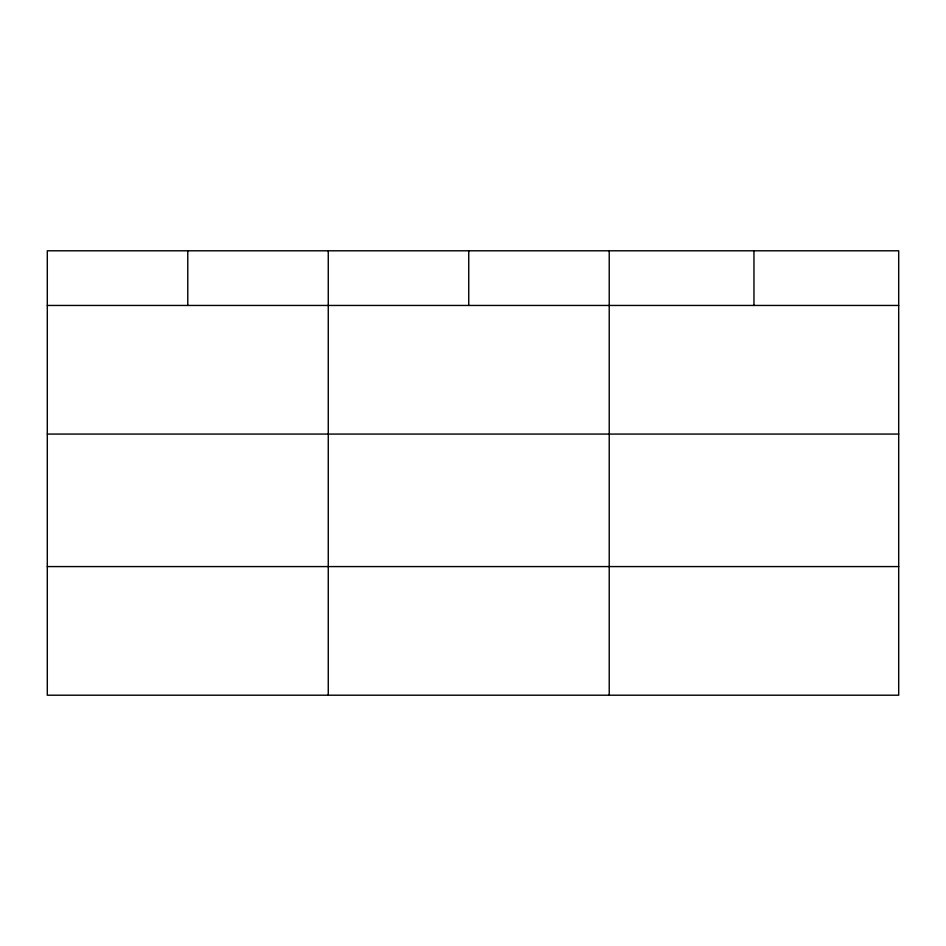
<?xml version="1.0" encoding="UTF-8"?>
<svg xmlns="http://www.w3.org/2000/svg" width="946" height="946" viewBox="0 0 946 946"><rect width="100%" height="100%" fill="white"/><g stroke="black" fill="none" stroke-linecap="round" stroke-linejoin="round"><path stroke-width="1.42" d="M898.7 434.072L898.7 250.796L47.3 250.796L47.3 695.204L898.7 695.204L898.7 434.072L47.3 434.072M47.3 305.452L898.7 305.452M47.3 566.583L898.7 566.583M753.962 250.796L753.962 305.452M609.224 250.796L609.224 695.204M468.743 250.796L468.743 305.452M328.262 250.796L328.262 695.204M187.781 250.796L187.781 305.452"/></g></svg>
